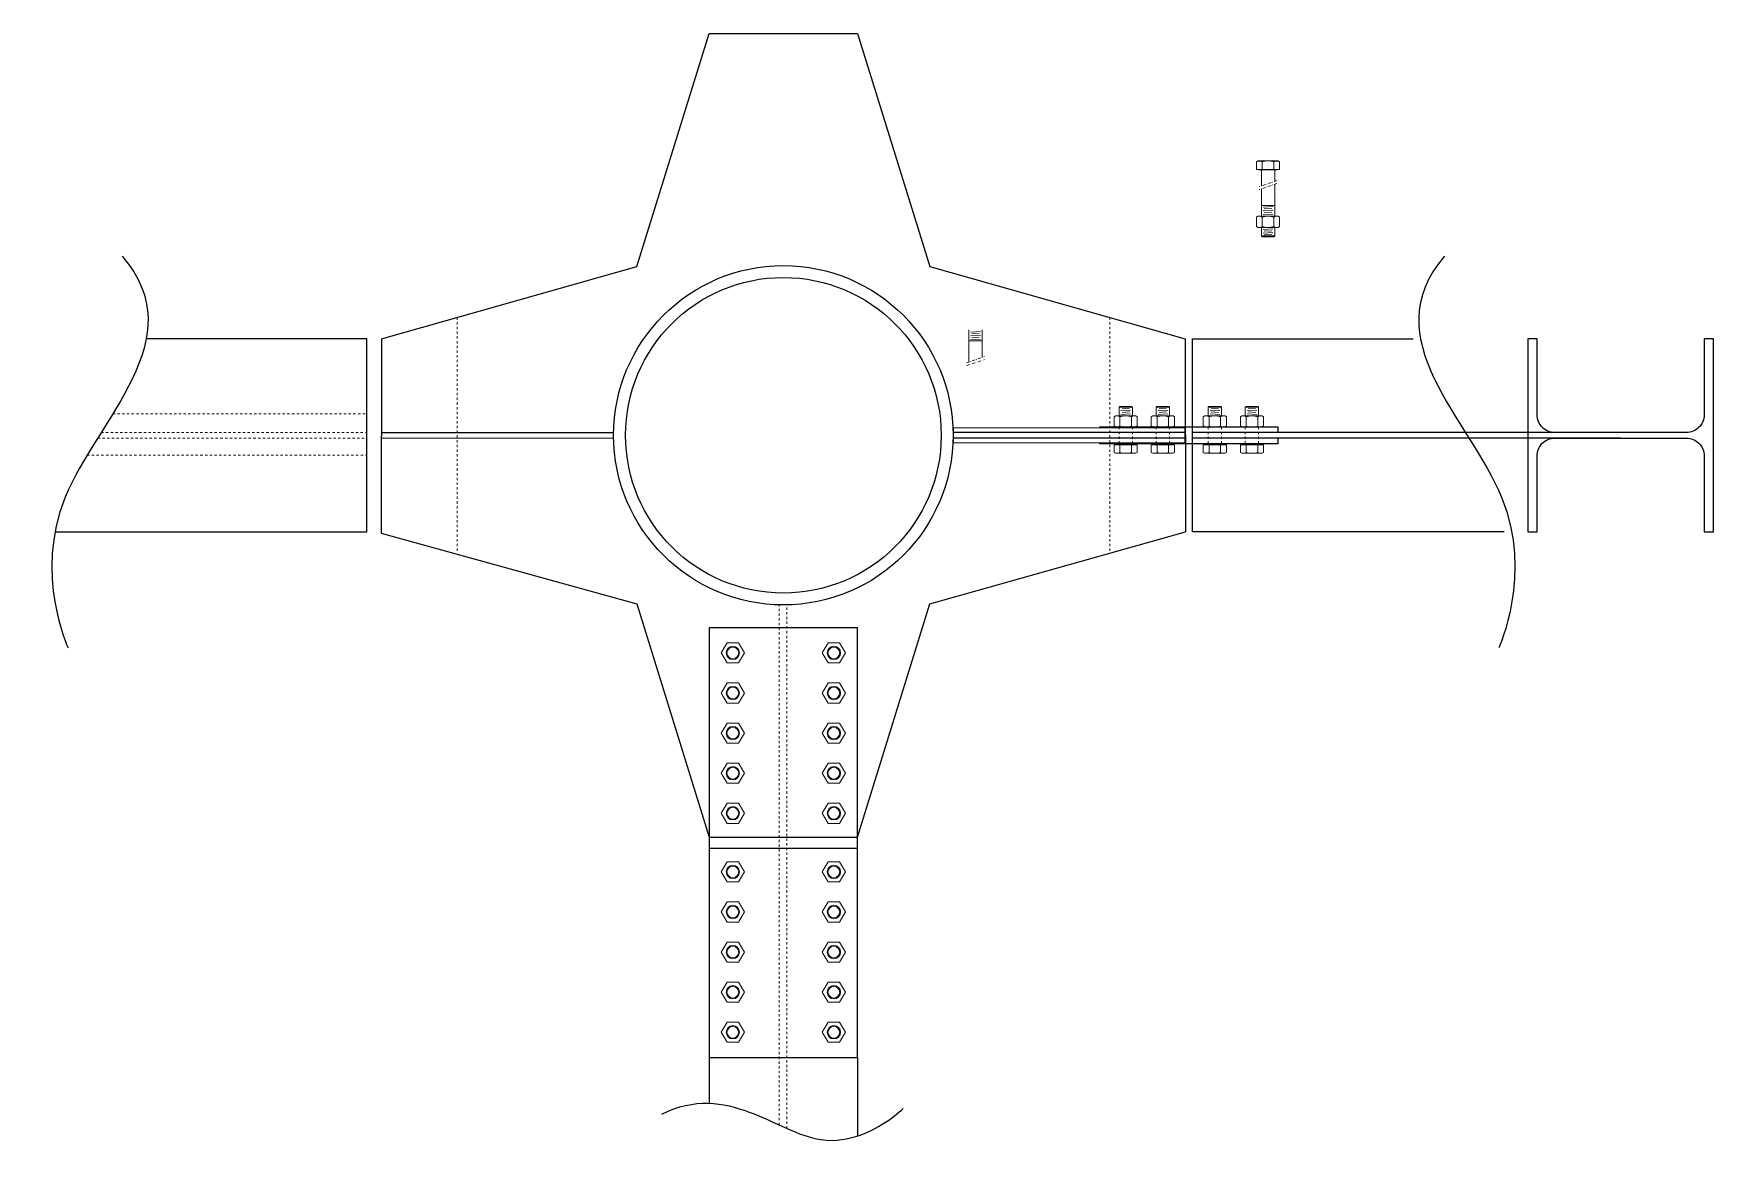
# Model space of a CAD drawing. Header units: millimetres. Extents: x -6949 to 83354, y -55091 to 16861.
# Drawn here: x 13990 to 16252, y -50879 to -49380 of the extents above; entities that cross this region are included whole.
import ezdxf

# ---------------------------------------------------------------- set-up
doc = ezdxf.new("R2010")
doc.units = ezdxf.units.MM
doc.linetypes.add('Tratto', pattern=[6.35, 3.175, -3.175])
doc.linetypes.add('TRATTO-PUNTO', pattern=[1, 0.5, -0.25, 0, -0.25])
for name, color, linetype, lineweight in [('bulloni', 5, 'Continuous', 18), ('SEZIONI acciaio - Steel sections', 220, 'Continuous', 25), ('tratteggio', 7, 'Tratto', 15)]:
    doc.layers.add(name, color=color, linetype=linetype, lineweight=lineweight)

# ---------------------------------------------------------------- blocks, each defined once
blk = doc.blocks.new('*U39')
at = {"layer": 'bulloni'}
blk.add_lwpolyline([(-15.6, 0), (-7.8, -13.5), (7.8, -13.5), (15.6, 0), (7.8, 13.5), (-7.8, 13.5)], close=True, dxfattribs=at)
for radius in [9, 7.88]:
    blk.add_circle((0, 0), radius, dxfattribs=at)
blk = doc.blocks.new('*U40')
at = {"color": 0, "linetype": 'ByBlock', "lineweight": -2, "transparency": 16777216}
for p in [(0, 0), (136, 0), (0, -54), (136, -54), (0, -108), (136, -108), (0, -162), (136, -162), (0, -216), (136, -216)]:
    blk.add_blockref('*U39', p, dxfattribs=at)
blk = doc.blocks.new('*U41')
at = {"layer": 'bulloni'}
blk.add_lwpolyline([(-15.6, 0), (-7.8, -13.5), (7.8, -13.5), (15.6, 0), (7.8, 13.5), (-7.8, 13.5)], close=True, dxfattribs=at)
for radius in [9, 7.88]:
    blk.add_circle((0, 0), radius, dxfattribs=at)
blk = doc.blocks.new('*U42')
at = {"color": 0, "linetype": 'ByBlock', "lineweight": -2, "transparency": 16777216}
for p in [(0, 0), (136, 0), (0, -54), (136, -54), (0, -108), (136, -108), (0, -162), (136, -162), (0, -216), (136, -216)]:
    blk.add_blockref('*U41', p, dxfattribs=at)
blk = doc.blocks.new('*U127')
at = {"layer": 'bulloni'}
for p, q in [((-9, 30.6), (-8, 31.6)), ((-9, 30.6), (-9, 18.9)), ((-9, 30.6), (9, 30.6)), ((-8, 31.6), (8, 31.6)), ((6.5, 26.7), (-6.5, 25.9)), ((5, 29.1), (-5, 28.5)), ((5, 24.1), (-5, 23.5)), ((8, 31.6), (9, 30.6)), ((9, 30.6), (9, 18.9)), ((-13.7, 18.9), (-15.6, 17.7)), ((-15.6, 5.2), (-15.6, 17.7)), ((-13.7, 3.9), (-15.6, 5.2)), ((-13.7, 18.9), (13.7, 18.9)), ((-13.7, 3.9), (13.7, 3.9)), ((-7.8, 5.2), (-7.8, 17.7)), ((6.5, 21.7), (-6.5, 20.9)), ((7.8, 17.7), (7.8, 5.2)), ((13.7, 18.9), (15.6, 17.7)), ((13.7, 3.9), (15.6, 5.2)), ((15.6, 5.2), (15.6, 17.7)), ((-15.6, -20.1), (15.6, -20.1)), ((-15.6, -30.3), (-15.6, -20.1)), ((-12.5, -19.6), (12.5, -19.6)), ((-12.5, -20.1), (-12.5, -19.6)), ((-7.8, -30.3), (-7.8, -20.1)), ((7.8, -20.1), (7.8, -30.3)), ((12.5, -20.1), (12.5, -19.6)), ((15.6, -30.3), (15.6, -20.1)), ((-13.7, -31.6), (-15.6, -30.3)), ((-13.7, -31.6), (13.7, -31.6)), ((13.7, -31.6), (15.6, -30.3))]:
    blk.add_line(p, q, dxfattribs=at)
at = {"layer": 'bulloni', "linetype": 'Tratto'}
for p, q in [((-9, 3.9), (-9, -18.6)), ((9, 3.9), (9, -18.6))]:
    blk.add_line(p, q, dxfattribs=at)
at = {"layer": 'bulloni'}
for centre, radius, start, end in [((-11.7, 12.3), 6.67, 54.2621, 125.7379), ((-11.7, 10.6), 6.67, 234.2621, 305.7379), ((0, -5.9), 24.8, 71.6858, 108.3142), ((0, 28.7), 24.8, 251.6858, 288.3142), ((11.7, 12.3), 6.67, 54.2621, 125.7379), ((11.7, 10.6), 6.67, 234.2621, 305.7379), ((-10, -18.6), 1, 270, 0), ((10, -18.6), 1, 180, 270), ((-11.7, -24.9), 6.67, 234.2621, 305.7379), ((0, -6.8), 24.8, 251.6858, 288.3142), ((11.7, -24.9), 6.67, 234.2621, 305.7379)]:
    blk.add_arc(centre, radius, start, end, dxfattribs=at)
blk = doc.blocks.new('*U128')
at = {"color": 0, "linetype": 'ByBlock', "lineweight": -2, "transparency": 16777216}
for p in [(0, 0), (50, 0)]:
    blk.add_blockref('*U127', p, dxfattribs=at)
blk = doc.blocks.new('*U129')
at = {"layer": 'bulloni'}
for p, q in [((-9, 30.6), (-8, 31.6)), ((-9, 30.6), (-9, 18.9)), ((-9, 30.6), (9, 30.6)), ((-8, 31.6), (8, 31.6)), ((6.5, 26.7), (-6.5, 25.9)), ((5, 29.1), (-5, 28.5)), ((5, 24.1), (-5, 23.5)), ((8, 31.6), (9, 30.6)), ((9, 30.6), (9, 18.9)), ((-13.7, 18.9), (-15.6, 17.7)), ((-15.6, 5.2), (-15.6, 17.7)), ((-13.7, 3.9), (-15.6, 5.2)), ((-13.7, 18.9), (13.7, 18.9)), ((-13.7, 3.9), (13.7, 3.9)), ((-7.8, 5.2), (-7.8, 17.7)), ((6.5, 21.7), (-6.5, 20.9)), ((7.8, 17.7), (7.8, 5.2)), ((13.7, 18.9), (15.6, 17.7)), ((13.7, 3.9), (15.6, 5.2)), ((15.6, 5.2), (15.6, 17.7)), ((-15.6, -20.1), (15.6, -20.1)), ((-15.6, -30.3), (-15.6, -20.1)), ((-12.5, -19.6), (12.5, -19.6)), ((-12.5, -20.1), (-12.5, -19.6)), ((-7.8, -30.3), (-7.8, -20.1)), ((7.8, -20.1), (7.8, -30.3)), ((12.5, -20.1), (12.5, -19.6)), ((15.6, -30.3), (15.6, -20.1)), ((-13.7, -31.6), (-15.6, -30.3)), ((-13.7, -31.6), (13.7, -31.6)), ((13.7, -31.6), (15.6, -30.3))]:
    blk.add_line(p, q, dxfattribs=at)
at = {"layer": 'bulloni', "linetype": 'Tratto'}
for p, q in [((-9, 3.9), (-9, -18.6)), ((9, 3.9), (9, -18.6))]:
    blk.add_line(p, q, dxfattribs=at)
at = {"layer": 'bulloni'}
for centre, radius, start, end in [((-11.7, 12.3), 6.67, 54.2621, 125.7379), ((-11.7, 10.6), 6.67, 234.2621, 305.7379), ((0, -5.9), 24.8, 71.6858, 108.3142), ((0, 28.7), 24.8, 251.6858, 288.3142), ((11.7, 12.3), 6.67, 54.2621, 125.7379), ((11.7, 10.6), 6.67, 234.2621, 305.7379), ((-10, -18.6), 1, 270, 0), ((10, -18.6), 1, 180, 270), ((-11.7, -24.9), 6.67, 234.2621, 305.7379), ((0, -6.8), 24.8, 251.6858, 288.3142), ((11.7, -24.9), 6.67, 234.2621, 305.7379)]:
    blk.add_arc(centre, radius, start, end, dxfattribs=at)
blk = doc.blocks.new('*U130')
at = {"color": 0, "linetype": 'ByBlock', "lineweight": -2, "transparency": 16777216}
for p in [(0, 0), (50, 0)]:
    blk.add_blockref('*U129', p, dxfattribs=at)

msp = doc.modelspace()

# ---------------------------------------------------------------- linework, layer by layer
for p, q in [((15426, -49910.1), (15666, -49910.1)), ((15426, -49911.5), (15426, -49910.1)), ((15666, -49910.1), (15666, -49917.6)), ((15426, -49932.6), (15426, -49931.2)), ((15666, -49932.6), (15426, -49932.6)), ((15666, -49925.1), (15666, -49932.6))]:
    msp.add_line(p, q)
for points in [[(14459, -49791.3), (14802.9, -49694.2), (14900, -49380.3)], [(14900, -49380.3), (15100, -49380.3)], [(15100, -49380.3), (15197.1, -49694.2), (15541, -49791.3)], [(14019.3, -50051.3), (14439, -50051.3), (14439, -49791.3), (14142.1, -49791.3)], [(14459, -49791.3), (14458.5, -50053)], [(15541, -49791.3), (15541.5, -50051.2)], [(15970.7, -50051.3), (15551, -50051.3), (15551, -49791.3), (15847.9, -49791.3)], [(14458.8, -49917.7), (14771.5, -49917.6)], [(15541.2, -49917.6), (15228.5, -49917.6)], [(16127.3, -49917.6), (15551, -49917.6)], [(14458.8, -49924.6), (14771.5, -49925.1)], [(14771.5, -49921.3), (14771.5, -49921.3)], [(15541.2, -49925.1), (15228.5, -49925.1)], [(16127.3, -49925.1), (15551, -49925.1)], [(14458.5, -50053), (14802.9, -50148.5), (14900, -50462.4)], [(15100, -50462.4), (15197.1, -50148.5), (15541.5, -50051.2)], [(14900, -50462.4), (15000, -50462.4), (15100, -50462.4)], [(14900, -50462.4), (15100, -50462.4)], [(14900, -50477.4), (15100, -50477.4)], [(14900, -50477.4), (14900, -50821)], [(15100, -50759.3), (15100, -50864.9)]]:
    msp.add_lwpolyline(points)
for points in [[(15228.5, -49931.3), (15541.2, -49931.2), (15541.2, -49911.4), (15228.5, -49911.6)], [(14900, -50759.3), (15100, -50759.3), (15100, -50180.4), (14900, -50180.4)]]:
    msp.add_lwpolyline(points, close=True)
for radius in [228.5, 212.5]:
    msp.add_circle((15000, -49921.3), radius)
for points in [[(14109.7, -49680.3), (14206.6, -49790.8), (13944.1, -50010.5), (14036.9, -50207.6), (14036.9, -50207.6)], [(15890.3, -49680.3), (15793.4, -49790.8), (16055.9, -50010.5), (15963.2, -50207.6), (15963.2, -50207.6)], [(14836.6, -50835.4), (14924, -50791.3), (15057.9, -50930.2), (15161.3, -50827.8), (15161.3, -50827.8)]]:
    msp.add_open_spline(points, degree=3)
at = {"layer": 'bulloni'}
for p, q in [((15638.9, -49551.9), (15637, -49553.2)), ((15637, -49553.2), (15637, -49563.4)), ((15666.3, -49551.9), (15638.9, -49551.9)), ((15644.8, -49563.4), (15644.8, -49553.2)), ((15660.4, -49553.2), (15660.4, -49563.4)), ((15666.3, -49551.9), (15668.2, -49553.2)), ((15668.2, -49553.2), (15668.2, -49563.4)), ((15668.2, -49563.4), (15637, -49563.4)), ((15640.1, -49563.4), (15640.1, -49563.9)), ((15665.1, -49563.9), (15640.1, -49563.9)), ((15643.6, -49585.6), (15643.6, -49564.9)), ((15661.6, -49579.3), (15661.6, -49564.9)), ((15665.1, -49563.4), (15665.1, -49563.9)), ((15643.6, -49626.3), (15643.6, -49589.4)), ((15661.6, -49626.3), (15661.6, -49583.2)), ((15661.6, -49611.9), (15643.6, -49611.9)), ((15646.1, -49614.1), (15659.1, -49613.4)), ((15646.1, -49619.1), (15659.1, -49618.4)), ((15646.1, -49624.1), (15659.1, -49623.4)), ((15647.6, -49616.5), (15657.6, -49616)), ((15647.6, -49621.5), (15657.6, -49621)), ((15638.9, -49626.3), (15637, -49627.5)), ((15637, -49627.5), (15637, -49640)), ((15638.9, -49641.3), (15637, -49640)), ((15666.3, -49626.3), (15638.9, -49626.3)), ((15666.3, -49641.3), (15638.9, -49641.3)), ((15643.6, -49652.9), (15643.6, -49641.3)), ((15644.8, -49640), (15644.8, -49627.5)), ((15646.1, -49644), (15659.1, -49643.3)), ((15647.6, -49646.4), (15657.6, -49645.9)), ((15660.4, -49627.5), (15660.4, -49640)), ((15661.6, -49652.9), (15661.6, -49641.3)), ((15666.3, -49626.3), (15668.2, -49627.5)), ((15666.3, -49641.3), (15668.2, -49640)), ((15668.2, -49627.5), (15668.2, -49640)), ((15644.6, -49653.9), (15643.6, -49652.9)), ((15661.6, -49652.9), (15643.6, -49652.9)), ((15660.6, -49653.9), (15644.6, -49653.9)), ((15646.1, -49649), (15659.1, -49648.3)), ((15647.6, -49651.4), (15657.6, -49650.9)), ((15661.6, -49652.9), (15660.6, -49653.9)), ((15249.8, -49779.5), (15249.8, -49822.6)), ((15265.3, -49781.7), (15252.3, -49782.4)), ((15267.8, -49779.5), (15267.8, -49816.4)), ((15249.8, -49793.9), (15267.8, -49793.9)), ((15265.3, -49786.7), (15252.3, -49787.4)), ((15265.3, -49791.7), (15252.3, -49792.4)), ((15263.8, -49784.3), (15253.8, -49784.8)), ((15263.8, -49789.3), (15253.8, -49789.8))]:
    msp.add_line(p, q, dxfattribs=at)
at = {"layer": 'bulloni', "linetype": 'TRATTO-PUNTO', "ltscale": 8}
for p, q in [((15664.6, -49578.3), (15640.6, -49586.6)), ((15664.6, -49582.2), (15640.6, -49590.5)), ((15246.8, -49823.7), (15270.8, -49815.3)), ((15246.8, -49827.5), (15270.8, -49819.2))]:
    msp.add_line(p, q, dxfattribs=at)
at = {"layer": 'bulloni'}
for centre, radius, start, end in [((15640.9, -49558.6), 6.67, 54.2621, 125.7379), ((15652.6, -49576.7), 24.8, 71.6858, 108.3142), ((15664.3, -49558.6), 6.67, 54.2621, 125.7379), ((15642.6, -49564.9), 1, 0, 90), ((15662.6, -49564.9), 1, 90, 180), ((15640.9, -49633), 6.67, 54.2621, 125.7379), ((15640.9, -49634.6), 6.67, 234.2621, 305.7379), ((15652.6, -49651.1), 24.8, 71.6858, 108.3142), ((15652.6, -49616.5), 24.8, 251.6858, 288.3142), ((15664.3, -49633), 6.67, 54.2621, 125.7379), ((15664.3, -49634.6), 6.67, 234.2621, 305.7379)]:
    msp.add_arc(centre, radius, start, end, dxfattribs=at)
at = {"layer": 'SEZIONI acciaio - Steel sections'}
msp.add_lwpolyline([(16002.3, -49791.3), (16002.3, -50051.3), (16014.8, -50051.3), (16014.8, -49949.1, -0.414214), (16038.8, -49925.1), (16215.8, -49925.1, -0.414214), (16239.8, -49949.1), (16239.8, -50051.3), (16252.3, -50051.3), (16252.3, -49791.3), (16239.8, -49791.3), (16239.8, -49893.6, -0.414214), (16215.8, -49917.6), (16038.8, -49917.6, -0.414214), (16014.8, -49893.6), (16014.8, -49791.3)], format="xyb", close=True, dxfattribs=at)
at = {"layer": 'tratteggio'}
for points in [[(14560.6, -49762.6), (14560.6, -50080.1)], [(15439.4, -49762.6), (15439.4, -50080.1)], [(14097.1, -49892.6), (14439, -49892.6)], [(14081.6, -49917.6), (14439, -49917.6)], [(14076.8, -49925.1), (14439, -49925.1)], [(14062.6, -49948.1), (14439, -49948.1)], [(14994.6, -50850.2), (14994.6, -50149.8)], [(15004.8, -50854.8), (15004.8, -50149.8)]]:
    msp.add_lwpolyline(points, dxfattribs=at)

# ---------------------------------------------------------------- block references
for name, p in [('*U128', (15461, -49914)), ('*U42', (14932, -50509.3))]:
    msp.add_blockref(name, p)
at = {"xscale": -1}
msp.add_blockref('*U130', (15631, -49914), dxfattribs=at)
at = {"xscale": -1, "rotation": 180}
msp.add_blockref('*U40', (14932, -50430.4), dxfattribs=at)

doc.saveas('drawing.dxf')
